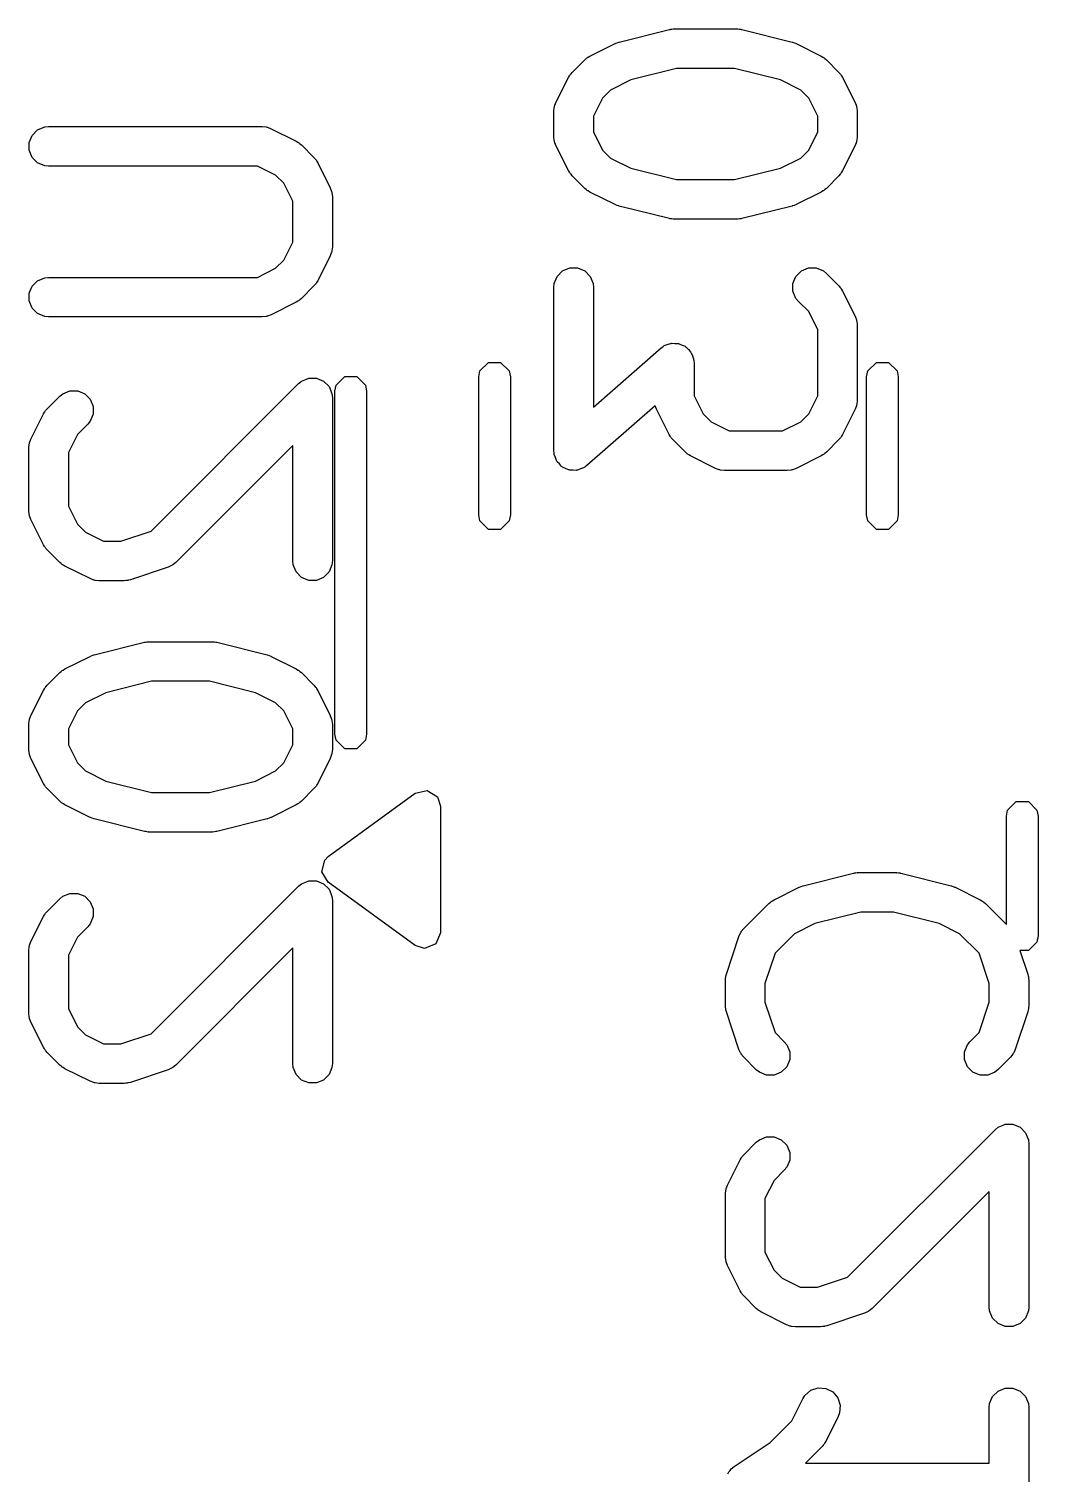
# Model space of a CAD drawing. Header units: inches. Extents: x 0.3 to 2.85, y 0.29 to 1.7.
# Drawn here: x 1.1429 to 1.2935, y 0.7861 to 1.0016 of the extents above; entities that cross this region are included whole.
import ezdxf

# ---------------------------------------------------------------- set-up
doc = ezdxf.new("R2010")
doc.units = ezdxf.units.IN
doc.header["$MEASUREMENT"] = 0
doc.layers.add('BLACK', color=250, linetype='CONTINUOUS')

msp = doc.modelspace()

# ---------------------------------------------------------------- linework, layer by layer
at = {"layer": 'BLACK', "linetype": 'CONTINUOUS'}
for p, q in [((1.23099, 0.99964), (1.23849, 1.00151)), ((1.23849, 1.00151), (1.23859, 1.00153)), ((1.23859, 1.00153), (1.23863, 1.00155)), ((1.23863, 1.00155), (1.23884, 1.00157)), ((1.23884, 1.00157), (1.23906, 1.0016)), ((1.23906, 1.0016), (1.2391, 1.00159)), ((1.2391, 1.00159), (1.2392, 1.0016)), ((1.2392, 1.0016), (1.24858, 1.0016)), ((1.24858, 1.0016), (1.24868, 1.00159)), ((1.24868, 1.00159), (1.24872, 1.0016)), ((1.24872, 1.0016), (1.24894, 1.00157)), ((1.24894, 1.00157), (1.24915, 1.00155)), ((1.24915, 1.00155), (1.24919, 1.00153)), ((1.24919, 1.00153), (1.24929, 1.00151)), ((1.24929, 1.00151), (1.25679, 0.99964)), ((1.22663, 0.99754), (1.23038, 0.99942)), ((1.23038, 0.99942), (1.23043, 0.99943)), ((1.23043, 0.99943), (1.23044, 0.99945)), ((1.23044, 0.99945), (1.23068, 0.99953)), ((1.23068, 0.99953), (1.23092, 0.99962)), ((1.23092, 0.99962), (1.23095, 0.99962)), ((1.23095, 0.99962), (1.23099, 0.99964)), ((1.25679, 0.99964), (1.25684, 0.99962)), ((1.25684, 0.99962), (1.25686, 0.99962)), ((1.25686, 0.99962), (1.2571, 0.99953)), ((1.2571, 0.99953), (1.25734, 0.99945)), ((1.25734, 0.99945), (1.25735, 0.99943)), ((1.25735, 0.99943), (1.2574, 0.99942)), ((1.2574, 0.99942), (1.26115, 0.99754)), ((1.22399, 0.99511), (1.22587, 0.99699)), ((1.22587, 0.99699), (1.22609, 0.99717)), ((1.22609, 0.99717), (1.22614, 0.99723)), ((1.22614, 0.99723), (1.22623, 0.99729)), ((1.22623, 0.99729), (1.22631, 0.99736)), ((1.22631, 0.99736), (1.22639, 0.99739)), ((1.22639, 0.99739), (1.22663, 0.99754)), ((1.23957, 0.9957), (1.23274, 0.99399)), ((1.24821, 0.9957), (1.23957, 0.9957)), ((1.25505, 0.99399), (1.24821, 0.9957)), ((1.26115, 0.99754), (1.26139, 0.99739)), ((1.26139, 0.99739), (1.26147, 0.99736)), ((1.26147, 0.99736), (1.26155, 0.99729)), ((1.26155, 0.99729), (1.26164, 0.99723)), ((1.26164, 0.99723), (1.26169, 0.99717)), ((1.26169, 0.99717), (1.26191, 0.99699)), ((1.26191, 0.99699), (1.26379, 0.99511)), ((1.22156, 0.9906), (1.22344, 0.99435)), ((1.22344, 0.99435), (1.2236, 0.99459)), ((1.2236, 0.99459), (1.22363, 0.99467)), ((1.22363, 0.99467), (1.22369, 0.99475)), ((1.22369, 0.99475), (1.22375, 0.99484)), ((1.22375, 0.99484), (1.22381, 0.99489)), ((1.22381, 0.99489), (1.22399, 0.99511)), ((1.23274, 0.99399), (1.2297, 0.99247)), ((1.25808, 0.99247), (1.25505, 0.99399)), ((1.26379, 0.99511), (1.26397, 0.99489)), ((1.26397, 0.99489), (1.26403, 0.99484)), ((1.26403, 0.99484), (1.26409, 0.99475)), ((1.26409, 0.99475), (1.26416, 0.99467)), ((1.26416, 0.99467), (1.26419, 0.99459)), ((1.26419, 0.99459), (1.26434, 0.99435)), ((1.26434, 0.99435), (1.26622, 0.9906)), ((1.2297, 0.99247), (1.22851, 0.99128)), ((1.25927, 0.99128), (1.25808, 0.99247)), ((1.22125, 0.98928), (1.22131, 0.98985)), ((1.22125, 0.98553), (1.22125, 0.98928)), ((1.22131, 0.98985), (1.22135, 0.98995)), ((1.22135, 0.98995), (1.22136, 0.99006)), ((1.22136, 0.99006), (1.22156, 0.9906)), ((1.22851, 0.99128), (1.22716, 0.98858)), ((1.26062, 0.98858), (1.25927, 0.99128)), ((1.26622, 0.9906), (1.26642, 0.99006)), ((1.26642, 0.99006), (1.26643, 0.98995)), ((1.26643, 0.98995), (1.26647, 0.98985)), ((1.26647, 0.98985), (1.26653, 0.98928)), ((1.26653, 0.98928), (1.26653, 0.98553)), ((1.1453, 0.98697), (1.14587, 0.98703)), ((1.14587, 0.98703), (1.17774, 0.98703)), ((1.17774, 0.98703), (1.17832, 0.98697)), ((1.22716, 0.98858), (1.22716, 0.98622)), ((1.26062, 0.98622), (1.26062, 0.98858)), ((1.14298, 0.98465), (1.14342, 0.98571)), ((1.14342, 0.98571), (1.14423, 0.98653)), ((1.14423, 0.98653), (1.1453, 0.98697)), ((1.17832, 0.98697), (1.17842, 0.98693)), ((1.17842, 0.98693), (1.17852, 0.98692)), ((1.17852, 0.98692), (1.17906, 0.98671)), ((1.17906, 0.98671), (1.18281, 0.98484)), ((1.18281, 0.98484), (1.18306, 0.98468)), ((1.22131, 0.98495), (1.22125, 0.98553)), ((1.22135, 0.98485), (1.22131, 0.98495)), ((1.22136, 0.98475), (1.22135, 0.98485)), ((1.22716, 0.98622), (1.22851, 0.98353)), ((1.25927, 0.98353), (1.26062, 0.98622)), ((1.26643, 0.98485), (1.26642, 0.98475)), ((1.26647, 0.98495), (1.26643, 0.98485)), ((1.26653, 0.98553), (1.26647, 0.98495)), ((1.14298, 0.9835), (1.14298, 0.98465)), ((1.14342, 0.98243), (1.14298, 0.9835)), ((1.18306, 0.98468), (1.18313, 0.98465)), ((1.18313, 0.98465), (1.18321, 0.98459)), ((1.18321, 0.98459), (1.1833, 0.98453)), ((1.1833, 0.98453), (1.18335, 0.98447)), ((1.18335, 0.98447), (1.18358, 0.98429)), ((1.18358, 0.98429), (1.18546, 0.98241)), ((1.22156, 0.98421), (1.22136, 0.98475)), ((1.22344, 0.98046), (1.22156, 0.98421)), ((1.22851, 0.98353), (1.2297, 0.98233)), ((1.25808, 0.98233), (1.25927, 0.98353)), ((1.26622, 0.98421), (1.26434, 0.98046)), ((1.26642, 0.98475), (1.26622, 0.98421)), ((1.14423, 0.98162), (1.14342, 0.98243)), ((1.1453, 0.98118), (1.14423, 0.98162)), ((1.14587, 0.98112), (1.1453, 0.98118)), ((1.17705, 0.98112), (1.14587, 0.98112)), ((1.17974, 0.97977), (1.17705, 0.98112)), ((1.18546, 0.98241), (1.18564, 0.98219)), ((1.18564, 0.98219), (1.1857, 0.98213)), ((1.1857, 0.98213), (1.18576, 0.98205)), ((1.18576, 0.98205), (1.18582, 0.98196)), ((1.18582, 0.98196), (1.18585, 0.98189)), ((1.18585, 0.98189), (1.18601, 0.98164)), ((1.18601, 0.98164), (1.18788, 0.9779)), ((1.2297, 0.98233), (1.23274, 0.98081)), ((1.23274, 0.98081), (1.23957, 0.97911)), ((1.24821, 0.97911), (1.25505, 0.98081)), ((1.25505, 0.98081), (1.25808, 0.98233)), ((1.18094, 0.97858), (1.17974, 0.97977)), ((1.18229, 0.97588), (1.18094, 0.97858)), ((1.2236, 0.98021), (1.22344, 0.98046)), ((1.22363, 0.98014), (1.2236, 0.98021)), ((1.22369, 0.98006), (1.22363, 0.98014)), ((1.22375, 0.97997), (1.22369, 0.98006)), ((1.22381, 0.97992), (1.22375, 0.97997)), ((1.22399, 0.97969), (1.22381, 0.97992)), ((1.22587, 0.97781), (1.22399, 0.97969)), ((1.23957, 0.97911), (1.24821, 0.97911)), ((1.26379, 0.97969), (1.26191, 0.97781)), ((1.26397, 0.97992), (1.26379, 0.97969)), ((1.26403, 0.97997), (1.26397, 0.97992)), ((1.26409, 0.98006), (1.26403, 0.97997)), ((1.26416, 0.98014), (1.26409, 0.98006)), ((1.26419, 0.98021), (1.26416, 0.98014)), ((1.26434, 0.98046), (1.26419, 0.98021)), ((1.18788, 0.9779), (1.18809, 0.97735)), ((1.18809, 0.97735), (1.1881, 0.97725)), ((1.1881, 0.97725), (1.18814, 0.97715)), ((1.18814, 0.97715), (1.1882, 0.97657)), ((1.1882, 0.97657), (1.1882, 0.96908)), ((1.22609, 0.97763), (1.22587, 0.97781)), ((1.22614, 0.97757), (1.22609, 0.97763)), ((1.22623, 0.97751), (1.22614, 0.97757)), ((1.22631, 0.97745), (1.22623, 0.97751)), ((1.22639, 0.97742), (1.22631, 0.97745)), ((1.22663, 0.97726), (1.22639, 0.97742)), ((1.23038, 0.97539), (1.22663, 0.97726)), ((1.26115, 0.97726), (1.2574, 0.97539)), ((1.26139, 0.97742), (1.26115, 0.97726)), ((1.26147, 0.97745), (1.26139, 0.97742)), ((1.26155, 0.97751), (1.26147, 0.97745)), ((1.26164, 0.97757), (1.26155, 0.97751)), ((1.26169, 0.97763), (1.26164, 0.97757)), ((1.26191, 0.97781), (1.26169, 0.97763)), ((1.18229, 0.96977), (1.18229, 0.97588)), ((1.23043, 0.97537), (1.23038, 0.97539)), ((1.23044, 0.97536), (1.23043, 0.97537)), ((1.23068, 0.97527), (1.23044, 0.97536)), ((1.23092, 0.97518), (1.23068, 0.97527)), ((1.23095, 0.97518), (1.23092, 0.97518)), ((1.23099, 0.97516), (1.23095, 0.97518)), ((1.23849, 0.97329), (1.23099, 0.97516)), ((1.25679, 0.97516), (1.24929, 0.97329)), ((1.25684, 0.97518), (1.25679, 0.97516)), ((1.25686, 0.97518), (1.25684, 0.97518)), ((1.2571, 0.97527), (1.25686, 0.97518)), ((1.25734, 0.97536), (1.2571, 0.97527)), ((1.25735, 0.97537), (1.25734, 0.97536)), ((1.2574, 0.97539), (1.25735, 0.97537)), ((1.23859, 0.97327), (1.23849, 0.97329)), ((1.23863, 0.97326), (1.23859, 0.97327)), ((1.23884, 0.97324), (1.23863, 0.97326)), ((1.23906, 0.9732), (1.23884, 0.97324)), ((1.2391, 0.97321), (1.23906, 0.9732)), ((1.2392, 0.9732), (1.2391, 0.97321)), ((1.24858, 0.9732), (1.2392, 0.9732)), ((1.24868, 0.97321), (1.24858, 0.9732)), ((1.24872, 0.9732), (1.24868, 0.97321)), ((1.24894, 0.97324), (1.24872, 0.9732)), ((1.24915, 0.97326), (1.24894, 0.97324)), ((1.24919, 0.97327), (1.24915, 0.97326)), ((1.24929, 0.97329), (1.24919, 0.97327)), ((1.18094, 0.96708), (1.18229, 0.96977)), ((1.18788, 0.96776), (1.18601, 0.96401)), ((1.18809, 0.9683), (1.18788, 0.96776)), ((1.1881, 0.9684), (1.18809, 0.9683)), ((1.18814, 0.9685), (1.1881, 0.9684)), ((1.1882, 0.96908), (1.18814, 0.9685)), ((1.17705, 0.96453), (1.17974, 0.96588)), ((1.17974, 0.96588), (1.18094, 0.96708)), ((1.22175, 0.96467), (1.22256, 0.96548)), ((1.22256, 0.96548), (1.22363, 0.96593)), ((1.22363, 0.96593), (1.22478, 0.96593)), ((1.22478, 0.96593), (1.22585, 0.96548)), ((1.22585, 0.96548), (1.22666, 0.96467)), ((1.25737, 0.96467), (1.25819, 0.96548)), ((1.25819, 0.96548), (1.25925, 0.96593)), ((1.25925, 0.96593), (1.2604, 0.96593)), ((1.2604, 0.96593), (1.26147, 0.96548)), ((1.26147, 0.96548), (1.26191, 0.96512)), ((1.14342, 0.96322), (1.14423, 0.96403)), ((1.14423, 0.96403), (1.1453, 0.96447)), ((1.1453, 0.96447), (1.14587, 0.96453)), ((1.14587, 0.96453), (1.17705, 0.96453)), ((1.18564, 0.96346), (1.18546, 0.96324)), ((1.1857, 0.96352), (1.18564, 0.96346)), ((1.18576, 0.9636), (1.1857, 0.96352)), ((1.18582, 0.96369), (1.18576, 0.9636)), ((1.18585, 0.96376), (1.18582, 0.96369)), ((1.18601, 0.96401), (1.18585, 0.96376)), ((1.22125, 0.96303), (1.22131, 0.96361)), ((1.22131, 0.96361), (1.22175, 0.96467)), ((1.22666, 0.96467), (1.2271, 0.96361)), ((1.2271, 0.96361), (1.22716, 0.96303)), ((1.25693, 0.96361), (1.25737, 0.96467)), ((1.25693, 0.96245), (1.25693, 0.96361)), ((1.26191, 0.96512), (1.26379, 0.96324)), ((1.14298, 0.96215), (1.14342, 0.96322)), ((1.14298, 0.961), (1.14298, 0.96215)), ((1.1833, 0.96112), (1.18321, 0.96106)), ((1.18335, 0.96118), (1.1833, 0.96112)), ((1.18358, 0.96136), (1.18335, 0.96118)), ((1.18546, 0.96324), (1.18358, 0.96136)), ((1.22125, 0.93866), (1.22125, 0.96303)), ((1.22716, 0.96303), (1.22716, 0.94516)), ((1.25737, 0.96139), (1.25693, 0.96245)), ((1.25774, 0.96094), (1.25737, 0.96139)), ((1.26379, 0.96324), (1.26397, 0.96302)), ((1.26397, 0.96302), (1.26403, 0.96297)), ((1.26403, 0.96297), (1.26409, 0.96288)), ((1.26409, 0.96288), (1.26416, 0.9628)), ((1.26416, 0.9628), (1.26419, 0.96272)), ((1.26419, 0.96272), (1.26434, 0.96248)), ((1.26434, 0.96248), (1.26622, 0.95873)), ((1.14342, 0.95994), (1.14298, 0.961)), ((1.14423, 0.95912), (1.14342, 0.95994)), ((1.1453, 0.95868), (1.14423, 0.95912)), ((1.18281, 0.96081), (1.17906, 0.95894)), ((1.18306, 0.96097), (1.18281, 0.96081)), ((1.18313, 0.961), (1.18306, 0.96097)), ((1.18321, 0.96106), (1.18313, 0.961)), ((1.25927, 0.95941), (1.25774, 0.96094)), ((1.26062, 0.95671), (1.25927, 0.95941)), ((1.14587, 0.95862), (1.1453, 0.95868)), ((1.17774, 0.95862), (1.14587, 0.95862)), ((1.17832, 0.95868), (1.17774, 0.95862)), ((1.17842, 0.95872), (1.17832, 0.95868)), ((1.17852, 0.95873), (1.17842, 0.95872)), ((1.17906, 0.95894), (1.17852, 0.95873)), ((1.26622, 0.95873), (1.26642, 0.95819)), ((1.26642, 0.95819), (1.26643, 0.95808)), ((1.26643, 0.95808), (1.26647, 0.95798)), ((1.26647, 0.95798), (1.26653, 0.95741)), ((1.26653, 0.95741), (1.26653, 0.94616)), ((1.23818, 0.95449), (1.23863, 0.95468)), ((1.23863, 0.95468), (1.23873, 0.95468)), ((1.23873, 0.95468), (1.23882, 0.95471)), ((1.23882, 0.95471), (1.2393, 0.95468)), ((1.2393, 0.95468), (1.23978, 0.95468)), ((1.23978, 0.95468), (1.23987, 0.95464)), ((1.26062, 0.94685), (1.26062, 0.95671)), ((1.22716, 0.94516), (1.23726, 0.954)), ((1.23726, 0.954), (1.23751, 0.95418)), ((1.23751, 0.95418), (1.23756, 0.95424)), ((1.23756, 0.95424), (1.23762, 0.95426)), ((1.23762, 0.95426), (1.23773, 0.95434)), ((1.23773, 0.95434), (1.23818, 0.95449)), ((1.23987, 0.95464), (1.23997, 0.95463)), ((1.23997, 0.95463), (1.2404, 0.95442)), ((1.2404, 0.95442), (1.24084, 0.95424)), ((1.24084, 0.95424), (1.24091, 0.95417)), ((1.24091, 0.95417), (1.241, 0.95412)), ((1.241, 0.95412), (1.24132, 0.95376)), ((1.24132, 0.95376), (1.24166, 0.95342)), ((1.24166, 0.95342), (1.2417, 0.95333)), ((1.2417, 0.95333), (1.24176, 0.95325)), ((1.24176, 0.95325), (1.24192, 0.9528)), ((1.24192, 0.9528), (1.2421, 0.95236)), ((1.21004, 0.94966), (1.21022, 0.95056)), ((1.21022, 0.95056), (1.2115, 0.95184)), ((1.2115, 0.95184), (1.21331, 0.95184)), ((1.21331, 0.95184), (1.21458, 0.95056)), ((1.21458, 0.95056), (1.21476, 0.94966)), ((1.2421, 0.95236), (1.24211, 0.95222)), ((1.24211, 0.95222), (1.24213, 0.95216)), ((1.24213, 0.95216), (1.24213, 0.95209)), ((1.24213, 0.95209), (1.24216, 0.95178)), ((1.24216, 0.95178), (1.24216, 0.94685)), ((1.26791, 0.94966), (1.26809, 0.95056)), ((1.26809, 0.95056), (1.26937, 0.95184)), ((1.26937, 0.95184), (1.27118, 0.95184)), ((1.27118, 0.95184), (1.27246, 0.95056)), ((1.27246, 0.95056), (1.27264, 0.94966)), ((1.16115, 0.92666), (1.18316, 0.94867)), ((1.18316, 0.94867), (1.1836, 0.94903)), ((1.1836, 0.94903), (1.18436, 0.94935)), ((1.18436, 0.94935), (1.18467, 0.94947)), ((1.18467, 0.94947), (1.18582, 0.94947)), ((1.18582, 0.94947), (1.18688, 0.94903)), ((1.18688, 0.94903), (1.1877, 0.94822)), ((1.1877, 0.94822), (1.18795, 0.9476)), ((1.18858, 0.94754), (1.18876, 0.94844)), ((1.18876, 0.94844), (1.19004, 0.94972)), ((1.19004, 0.94972), (1.19185, 0.94972)), ((1.19185, 0.94972), (1.19313, 0.94844)), ((1.19313, 0.94844), (1.19331, 0.94754)), ((1.21004, 0.92908), (1.21004, 0.94966)), ((1.21476, 0.94966), (1.21476, 0.92908)), ((1.26791, 0.92908), (1.26791, 0.94966)), ((1.27264, 0.94966), (1.27264, 0.92908)), ((1.14566, 0.94492), (1.14753, 0.94679)), ((1.14753, 0.94679), (1.14798, 0.94716)), ((1.14798, 0.94716), (1.14905, 0.9476)), ((1.14905, 0.9476), (1.1502, 0.9476)), ((1.1502, 0.9476), (1.15126, 0.94716)), ((1.15126, 0.94716), (1.15208, 0.94634)), ((1.15208, 0.94634), (1.15252, 0.94528)), ((1.18795, 0.9476), (1.18814, 0.94715)), ((1.18814, 0.94715), (1.1882, 0.94658)), ((1.1882, 0.94658), (1.1882, 0.92221)), ((1.18858, 0.92195), (1.18858, 0.94754)), ((1.19331, 0.94754), (1.19331, 0.92195)), ((1.24216, 0.94685), (1.24351, 0.94416)), ((1.25927, 0.94416), (1.26062, 0.94685)), ((1.26653, 0.94616), (1.26647, 0.94558)), ((1.14323, 0.9404), (1.14511, 0.94415)), ((1.14511, 0.94415), (1.14526, 0.9444)), ((1.14526, 0.9444), (1.14529, 0.94447)), ((1.14529, 0.94447), (1.14536, 0.94455)), ((1.14536, 0.94455), (1.14542, 0.94464)), ((1.14542, 0.94464), (1.14547, 0.94469)), ((1.14547, 0.94469), (1.14566, 0.94492)), ((1.15252, 0.94413), (1.15208, 0.94306)), ((1.15252, 0.94528), (1.15252, 0.94413)), ((1.23636, 0.94537), (1.22615, 0.93644)), ((1.23656, 0.94484), (1.23636, 0.94537)), ((1.23844, 0.94109), (1.23656, 0.94484)), ((1.24351, 0.94416), (1.2447, 0.94296)), ((1.25808, 0.94296), (1.25927, 0.94416)), ((1.26622, 0.94484), (1.26434, 0.94109)), ((1.26642, 0.94538), (1.26622, 0.94484)), ((1.26643, 0.94548), (1.26642, 0.94538)), ((1.26647, 0.94558), (1.26643, 0.94548)), ((1.15171, 0.94262), (1.15017, 0.94108)), ((1.15208, 0.94306), (1.15171, 0.94262)), ((1.2447, 0.94296), (1.2474, 0.94161)), ((1.25538, 0.94161), (1.25808, 0.94296)), ((1.14292, 0.93908), (1.14298, 0.93966)), ((1.14298, 0.93966), (1.14302, 0.93975)), ((1.14302, 0.93975), (1.14303, 0.93986)), ((1.14303, 0.93986), (1.14323, 0.9404)), ((1.15017, 0.94108), (1.14883, 0.93838)), ((1.23859, 0.94084), (1.23844, 0.94109)), ((1.23862, 0.94077), (1.23859, 0.94084)), ((1.23869, 0.94069), (1.23862, 0.94077)), ((1.23875, 0.9406), (1.23869, 0.94069)), ((1.2388, 0.94055), (1.23875, 0.9406)), ((1.23899, 0.94032), (1.2388, 0.94055)), ((1.24087, 0.93844), (1.23899, 0.94032)), ((1.2474, 0.94161), (1.25538, 0.94161)), ((1.26379, 0.94032), (1.26191, 0.93844)), ((1.26397, 0.94055), (1.26379, 0.94032)), ((1.26403, 0.9406), (1.26397, 0.94055)), ((1.26409, 0.94069), (1.26403, 0.9406)), ((1.26416, 0.94077), (1.26409, 0.94069)), ((1.26419, 0.94084), (1.26416, 0.94077)), ((1.26434, 0.94109), (1.26419, 0.94084)), ((1.14292, 0.92971), (1.14292, 0.93908)), ((1.14883, 0.93838), (1.14883, 0.9304)), ((1.18229, 0.93945), (1.16483, 0.92199)), ((1.18229, 0.92221), (1.18229, 0.93945)), ((1.22128, 0.93835), (1.22125, 0.93866)), ((1.22128, 0.93828), (1.22128, 0.93835)), ((1.2213, 0.93822), (1.22128, 0.93828)), ((1.22131, 0.93808), (1.2213, 0.93822)), ((1.22149, 0.93764), (1.22131, 0.93808)), ((1.22165, 0.93718), (1.22149, 0.93764)), ((1.24109, 0.93826), (1.24087, 0.93844)), ((1.24114, 0.9382), (1.24109, 0.93826)), ((1.24123, 0.93814), (1.24114, 0.9382)), ((1.24131, 0.93808), (1.24123, 0.93814)), ((1.24138, 0.93805), (1.24131, 0.93808)), ((1.24163, 0.93789), (1.24138, 0.93805)), ((1.24538, 0.93602), (1.24163, 0.93789)), ((1.26115, 0.93789), (1.2574, 0.93602)), ((1.26139, 0.93805), (1.26115, 0.93789)), ((1.26147, 0.93808), (1.26139, 0.93805)), ((1.26155, 0.93814), (1.26147, 0.93808)), ((1.26164, 0.9382), (1.26155, 0.93814)), ((1.26169, 0.93826), (1.26164, 0.9382)), ((1.26191, 0.93844), (1.26169, 0.93826)), ((1.22171, 0.93711), (1.22165, 0.93718)), ((1.22175, 0.93702), (1.22171, 0.93711)), ((1.22209, 0.93668), (1.22175, 0.93702)), ((1.22241, 0.93632), (1.22209, 0.93668)), ((1.22249, 0.93627), (1.22241, 0.93632)), ((1.22256, 0.9362), (1.22249, 0.93627)), ((1.22301, 0.93602), (1.22256, 0.9362)), ((1.22344, 0.93581), (1.22301, 0.93602)), ((1.22354, 0.9358), (1.22344, 0.93581)), ((1.22363, 0.93576), (1.22354, 0.9358)), ((1.22411, 0.93576), (1.22363, 0.93576)), ((1.22459, 0.93573), (1.22411, 0.93576)), ((1.22468, 0.93576), (1.22459, 0.93573)), ((1.22478, 0.93576), (1.22468, 0.93576)), ((1.22522, 0.93595), (1.22478, 0.93576)), ((1.22568, 0.9361), (1.22522, 0.93595)), ((1.22579, 0.93618), (1.22568, 0.9361)), ((1.22585, 0.9362), (1.22579, 0.93618)), ((1.2259, 0.93626), (1.22585, 0.9362)), ((1.22615, 0.93644), (1.2259, 0.93626)), ((1.24592, 0.93581), (1.24538, 0.93602)), ((1.24603, 0.9358), (1.24592, 0.93581)), ((1.24613, 0.93576), (1.24603, 0.9358)), ((1.2467, 0.9357), (1.24613, 0.93576)), ((1.25608, 0.9357), (1.2467, 0.9357)), ((1.25665, 0.93576), (1.25608, 0.9357)), ((1.25675, 0.9358), (1.25665, 0.93576)), ((1.25686, 0.93581), (1.25675, 0.9358)), ((1.2574, 0.93602), (1.25686, 0.93581)), ((1.14298, 0.92913), (1.14292, 0.92971)), ((1.14302, 0.92903), (1.14298, 0.92913)), ((1.14303, 0.92893), (1.14302, 0.92903)), ((1.14323, 0.92839), (1.14303, 0.92893)), ((1.14883, 0.9304), (1.15017, 0.92771)), ((1.21022, 0.92818), (1.21004, 0.92908)), ((1.21476, 0.92908), (1.21458, 0.92818)), ((1.26809, 0.92818), (1.26791, 0.92908)), ((1.27264, 0.92908), (1.27246, 0.92818)), ((1.14511, 0.92464), (1.14323, 0.92839)), ((1.15017, 0.92771), (1.15137, 0.92651)), ((1.15664, 0.92516), (1.16115, 0.92666)), ((1.2115, 0.9269), (1.21022, 0.92818)), ((1.21331, 0.9269), (1.2115, 0.9269)), ((1.21458, 0.92818), (1.21331, 0.9269)), ((1.26937, 0.9269), (1.26809, 0.92818)), ((1.27118, 0.9269), (1.26937, 0.9269)), ((1.27246, 0.92818), (1.27118, 0.9269)), ((1.14526, 0.92439), (1.14511, 0.92464)), ((1.15137, 0.92651), (1.15407, 0.92516)), ((1.15407, 0.92516), (1.15664, 0.92516)), ((1.14529, 0.92432), (1.14526, 0.92439)), ((1.14536, 0.92423), (1.14529, 0.92432)), ((1.14542, 0.92415), (1.14536, 0.92423)), ((1.14547, 0.92409), (1.14542, 0.92415)), ((1.14566, 0.92387), (1.14547, 0.92409)), ((1.14753, 0.92199), (1.14566, 0.92387)), ((1.14776, 0.92181), (1.14753, 0.92199)), ((1.14781, 0.92175), (1.14776, 0.92181)), ((1.1479, 0.92169), (1.14781, 0.92175)), ((1.14798, 0.92163), (1.1479, 0.92169)), ((1.14805, 0.9216), (1.14798, 0.92163)), ((1.1483, 0.92144), (1.14805, 0.9216)), ((1.15205, 0.91957), (1.1483, 0.92144)), ((1.16368, 0.92128), (1.15806, 0.91941)), ((1.16421, 0.92152), (1.16368, 0.92128)), ((1.16429, 0.92159), (1.16421, 0.92152)), ((1.16439, 0.92163), (1.16429, 0.92159)), ((1.16483, 0.92199), (1.16439, 0.92163)), ((1.18235, 0.92163), (1.18229, 0.92221)), ((1.18279, 0.92057), (1.18235, 0.92163)), ((1.1836, 0.91975), (1.18279, 0.92057)), ((1.1877, 0.92057), (1.18688, 0.91975)), ((1.18814, 0.92163), (1.1877, 0.92057)), ((1.1882, 0.92221), (1.18814, 0.92163)), ((1.18858, 0.89636), (1.18858, 0.92195)), ((1.19331, 0.92195), (1.19331, 0.89636)), ((1.15259, 0.91936), (1.15205, 0.91957)), ((1.1527, 0.91935), (1.15259, 0.91936)), ((1.1528, 0.91931), (1.1527, 0.91935)), ((1.15337, 0.91925), (1.1528, 0.91931)), ((1.15712, 0.91925), (1.15337, 0.91925)), ((1.15741, 0.91928), (1.15712, 0.91925)), ((1.15749, 0.91928), (1.15741, 0.91928)), ((1.15759, 0.9193), (1.15749, 0.91928)), ((1.1577, 0.91931), (1.15759, 0.9193)), ((1.15777, 0.91934), (1.1577, 0.91931)), ((1.15806, 0.91941), (1.15777, 0.91934)), ((1.18467, 0.91931), (1.1836, 0.91975)), ((1.18582, 0.91931), (1.18467, 0.91931)), ((1.18688, 0.91975), (1.18582, 0.91931)), ((1.15266, 0.9082), (1.16015, 0.91007)), ((1.16015, 0.91007), (1.16025, 0.91009)), ((1.16025, 0.91009), (1.1603, 0.9101)), ((1.1603, 0.9101), (1.16051, 0.91013)), ((1.16051, 0.91013), (1.16073, 0.91016)), ((1.16073, 0.91016), (1.16077, 0.91015)), ((1.16077, 0.91015), (1.16087, 0.91016)), ((1.16087, 0.91016), (1.17024, 0.91016)), ((1.17024, 0.91016), (1.17035, 0.91015)), ((1.17035, 0.91015), (1.17039, 0.91016)), ((1.17039, 0.91016), (1.1706, 0.91013)), ((1.1706, 0.91013), (1.17082, 0.9101)), ((1.17082, 0.9101), (1.17086, 0.91009)), ((1.17086, 0.91009), (1.17096, 0.91007)), ((1.17096, 0.91007), (1.17846, 0.9082)), ((1.1483, 0.9061), (1.15205, 0.90797)), ((1.15205, 0.90797), (1.15209, 0.90799)), ((1.15209, 0.90799), (1.15211, 0.908)), ((1.15211, 0.908), (1.15235, 0.90809)), ((1.15235, 0.90809), (1.15259, 0.90818)), ((1.15259, 0.90818), (1.15261, 0.90818)), ((1.15261, 0.90818), (1.15266, 0.9082)), ((1.17846, 0.9082), (1.1785, 0.90818)), ((1.1785, 0.90818), (1.17852, 0.90818)), ((1.17852, 0.90818), (1.17876, 0.90809)), ((1.17876, 0.90809), (1.17901, 0.908)), ((1.17901, 0.908), (1.17902, 0.90799)), ((1.17902, 0.90799), (1.17906, 0.90797)), ((1.17906, 0.90797), (1.18281, 0.9061)), ((1.14566, 0.90367), (1.14753, 0.90555)), ((1.14753, 0.90555), (1.14776, 0.90573)), ((1.14776, 0.90573), (1.14781, 0.90579)), ((1.14781, 0.90579), (1.1479, 0.90585)), ((1.1479, 0.90585), (1.14798, 0.90591)), ((1.14798, 0.90591), (1.14805, 0.90594)), ((1.14805, 0.90594), (1.1483, 0.9061)), ((1.18281, 0.9061), (1.18306, 0.90594)), ((1.18306, 0.90594), (1.18313, 0.90591)), ((1.18313, 0.90591), (1.18321, 0.90585)), ((1.18321, 0.90585), (1.1833, 0.90579)), ((1.1833, 0.90579), (1.18335, 0.90573)), ((1.18335, 0.90573), (1.18358, 0.90555)), ((1.18358, 0.90555), (1.18546, 0.90367)), ((1.14511, 0.9029), (1.14526, 0.90315)), ((1.14526, 0.90315), (1.14529, 0.90322)), ((1.14529, 0.90322), (1.14536, 0.90331)), ((1.14536, 0.90331), (1.14542, 0.90339)), ((1.14542, 0.90339), (1.14547, 0.90345)), ((1.14547, 0.90345), (1.14566, 0.90367)), ((1.16123, 0.90426), (1.1544, 0.90255)), ((1.16988, 0.90426), (1.16123, 0.90426)), ((1.17671, 0.90255), (1.16988, 0.90426)), ((1.18546, 0.90367), (1.18564, 0.90345)), ((1.18564, 0.90345), (1.1857, 0.90339)), ((1.1857, 0.90339), (1.18576, 0.90331)), ((1.18576, 0.90331), (1.18582, 0.90322)), ((1.18582, 0.90322), (1.18585, 0.90315)), ((1.18585, 0.90315), (1.18601, 0.9029)), ((1.14323, 0.89916), (1.14511, 0.9029)), ((1.15137, 0.90103), (1.15017, 0.89984)), ((1.1544, 0.90255), (1.15137, 0.90103)), ((1.17974, 0.90103), (1.17671, 0.90255)), ((1.18094, 0.89984), (1.17974, 0.90103)), ((1.18601, 0.9029), (1.18788, 0.89916)), ((1.14303, 0.89861), (1.14323, 0.89916)), ((1.15017, 0.89984), (1.14883, 0.89714)), ((1.18229, 0.89714), (1.18094, 0.89984)), ((1.18788, 0.89916), (1.18809, 0.89861)), ((1.14292, 0.89783), (1.14298, 0.89841)), ((1.14292, 0.89409), (1.14292, 0.89783)), ((1.14298, 0.89841), (1.14302, 0.89851)), ((1.14302, 0.89851), (1.14303, 0.89861)), ((1.14883, 0.89714), (1.14883, 0.89478)), ((1.18229, 0.89478), (1.18229, 0.89714)), ((1.18809, 0.89861), (1.1881, 0.89851)), ((1.1881, 0.89851), (1.18814, 0.89841)), ((1.18814, 0.89841), (1.1882, 0.89783)), ((1.1882, 0.89783), (1.1882, 0.89409)), ((1.14883, 0.89478), (1.15017, 0.89208)), ((1.18094, 0.89208), (1.18229, 0.89478)), ((1.18876, 0.89545), (1.18858, 0.89636)), ((1.19004, 0.89418), (1.18876, 0.89545)), ((1.19313, 0.89545), (1.19185, 0.89418)), ((1.19331, 0.89636), (1.19313, 0.89545)), ((1.14298, 0.89351), (1.14292, 0.89409)), ((1.14302, 0.89341), (1.14298, 0.89351)), ((1.14303, 0.89331), (1.14302, 0.89341)), ((1.14323, 0.89276), (1.14303, 0.89331)), ((1.14511, 0.88902), (1.14323, 0.89276)), ((1.18788, 0.89276), (1.18601, 0.88902)), ((1.18809, 0.89331), (1.18788, 0.89276)), ((1.1881, 0.89341), (1.18809, 0.89331)), ((1.18814, 0.89351), (1.1881, 0.89341)), ((1.1882, 0.89409), (1.18814, 0.89351)), ((1.19185, 0.89418), (1.19004, 0.89418)), ((1.15017, 0.89208), (1.15137, 0.89089)), ((1.15137, 0.89089), (1.1544, 0.88937)), ((1.17671, 0.88937), (1.17974, 0.89089)), ((1.17974, 0.89089), (1.18094, 0.89208)), ((1.14526, 0.88877), (1.14511, 0.88902)), ((1.14529, 0.8887), (1.14526, 0.88877)), ((1.14536, 0.88861), (1.14529, 0.8887)), ((1.14542, 0.88853), (1.14536, 0.88861)), ((1.14547, 0.88847), (1.14542, 0.88853)), ((1.14566, 0.88825), (1.14547, 0.88847)), ((1.14753, 0.88637), (1.14566, 0.88825)), ((1.1544, 0.88937), (1.16123, 0.88766)), ((1.16988, 0.88766), (1.17671, 0.88937)), ((1.18546, 0.88825), (1.18358, 0.88637)), ((1.18564, 0.88847), (1.18546, 0.88825)), ((1.1857, 0.88853), (1.18564, 0.88847)), ((1.18576, 0.88861), (1.1857, 0.88853)), ((1.18582, 0.8887), (1.18576, 0.88861)), ((1.18585, 0.88877), (1.18582, 0.8887)), ((1.18601, 0.88902), (1.18585, 0.88877)), ((1.20058, 0.88754), (1.20234, 0.88796)), ((1.20234, 0.88796), (1.20388, 0.88702)), ((1.14776, 0.88619), (1.14753, 0.88637)), ((1.14781, 0.88613), (1.14776, 0.88619)), ((1.1479, 0.88607), (1.14781, 0.88613)), ((1.14798, 0.88601), (1.1479, 0.88607)), ((1.14805, 0.88598), (1.14798, 0.88601)), ((1.1483, 0.88582), (1.14805, 0.88598)), ((1.15205, 0.88395), (1.1483, 0.88582)), ((1.16123, 0.88766), (1.16988, 0.88766)), ((1.18281, 0.88582), (1.17906, 0.88395)), ((1.18306, 0.88598), (1.18281, 0.88582)), ((1.18313, 0.88601), (1.18306, 0.88598)), ((1.18321, 0.88607), (1.18313, 0.88601)), ((1.1833, 0.88613), (1.18321, 0.88607)), ((1.18335, 0.88619), (1.1833, 0.88613)), ((1.18358, 0.88637), (1.18335, 0.88619)), ((1.18759, 0.87809), (1.20058, 0.88754)), ((1.20388, 0.88702), (1.20433, 0.88563)), ((1.28896, 0.88504), (1.29024, 0.88632)), ((1.29024, 0.88632), (1.29205, 0.88632)), ((1.29205, 0.88632), (1.29332, 0.88504)), ((1.15209, 0.88393), (1.15205, 0.88395)), ((1.15211, 0.88392), (1.15209, 0.88393)), ((1.15235, 0.88383), (1.15211, 0.88392)), ((1.15259, 0.88374), (1.15235, 0.88383)), ((1.15261, 0.88374), (1.15259, 0.88374)), ((1.15266, 0.88372), (1.15261, 0.88374)), ((1.16015, 0.88185), (1.15266, 0.88372)), ((1.17846, 0.88372), (1.17096, 0.88185)), ((1.1785, 0.88374), (1.17846, 0.88372)), ((1.17852, 0.88374), (1.1785, 0.88374)), ((1.17876, 0.88383), (1.17852, 0.88374)), ((1.17901, 0.88392), (1.17876, 0.88383)), ((1.17902, 0.88393), (1.17901, 0.88392)), ((1.17906, 0.88395), (1.17902, 0.88393)), ((1.20433, 0.88563), (1.20433, 0.86673)), ((1.28878, 0.88414), (1.28896, 0.88504)), ((1.28878, 0.86795), (1.28878, 0.88414)), ((1.29332, 0.88504), (1.2935, 0.88414)), ((1.2935, 0.88414), (1.2935, 0.86626)), ((1.16025, 0.88183), (1.16015, 0.88185)), ((1.1603, 0.88182), (1.16025, 0.88183)), ((1.16051, 0.88179), (1.1603, 0.88182)), ((1.16073, 0.88176), (1.16051, 0.88179)), ((1.16077, 0.88177), (1.16073, 0.88176)), ((1.16087, 0.88176), (1.16077, 0.88177)), ((1.17024, 0.88176), (1.16087, 0.88176)), ((1.17035, 0.88177), (1.17024, 0.88176)), ((1.17039, 0.88176), (1.17035, 0.88177)), ((1.1706, 0.88179), (1.17039, 0.88176)), ((1.17082, 0.88182), (1.1706, 0.88179)), ((1.17086, 0.88183), (1.17082, 0.88182)), ((1.17096, 0.88185), (1.17086, 0.88183)), ((1.18664, 0.87581), (1.18707, 0.87757)), ((1.18707, 0.87757), (1.18759, 0.87809)), ((1.18759, 0.87427), (1.18664, 0.87581)), ((1.25845, 0.87375), (1.26595, 0.87562)), ((1.26595, 0.87562), (1.26605, 0.87564)), ((1.26605, 0.87564), (1.26609, 0.87566)), ((1.26609, 0.87566), (1.26631, 0.87568)), ((1.26631, 0.87568), (1.26653, 0.87571)), ((1.26653, 0.87571), (1.26657, 0.8757)), ((1.26657, 0.8757), (1.26667, 0.87571)), ((1.26667, 0.87571), (1.27229, 0.87571)), ((1.27229, 0.87571), (1.27239, 0.8757)), ((1.27239, 0.8757), (1.27244, 0.87571)), ((1.27244, 0.87571), (1.27265, 0.87568)), ((1.27265, 0.87568), (1.27287, 0.87566)), ((1.27287, 0.87566), (1.27291, 0.87564)), ((1.27291, 0.87564), (1.27301, 0.87562)), ((1.27301, 0.87562), (1.28051, 0.87375)), ((1.16115, 0.85167), (1.18316, 0.87368)), ((1.18316, 0.87368), (1.1836, 0.87404)), ((1.1836, 0.87404), (1.18436, 0.87435)), ((1.18436, 0.87435), (1.18467, 0.87448)), ((1.18467, 0.87448), (1.18582, 0.87448)), ((1.18582, 0.87448), (1.18688, 0.87404)), ((1.18688, 0.87404), (1.1877, 0.87323)), ((1.20058, 0.86482), (1.18759, 0.87427)), ((1.1877, 0.87323), (1.18795, 0.87261)), ((1.2541, 0.87165), (1.25785, 0.87353)), ((1.25785, 0.87353), (1.25789, 0.87354)), ((1.25789, 0.87354), (1.25791, 0.87355)), ((1.25791, 0.87355), (1.25815, 0.87364)), ((1.25815, 0.87364), (1.25839, 0.87373)), ((1.25839, 0.87373), (1.25841, 0.87373)), ((1.25841, 0.87373), (1.25845, 0.87375)), ((1.28051, 0.87375), (1.28055, 0.87373)), ((1.28055, 0.87373), (1.28057, 0.87373)), ((1.28057, 0.87373), (1.28081, 0.87364)), ((1.28081, 0.87364), (1.28105, 0.87355)), ((1.28105, 0.87355), (1.28107, 0.87354)), ((1.28107, 0.87354), (1.28111, 0.87353)), ((1.28111, 0.87353), (1.28486, 0.87165)), ((1.14566, 0.86993), (1.14753, 0.8718)), ((1.14753, 0.8718), (1.14798, 0.87217)), ((1.14798, 0.87217), (1.14905, 0.87261)), ((1.14905, 0.87261), (1.1502, 0.87261)), ((1.1502, 0.87261), (1.15126, 0.87217)), ((1.15126, 0.87217), (1.15208, 0.87135)), ((1.15208, 0.87135), (1.15252, 0.87029)), ((1.18795, 0.87261), (1.18814, 0.87216)), ((1.18814, 0.87216), (1.1882, 0.87159)), ((1.1882, 0.87159), (1.1882, 0.84722)), ((1.24958, 0.86735), (1.25333, 0.8711)), ((1.25333, 0.8711), (1.25356, 0.87128)), ((1.25356, 0.87128), (1.25361, 0.87134)), ((1.25361, 0.87134), (1.2537, 0.8714)), ((1.2537, 0.8714), (1.25378, 0.87147)), ((1.25378, 0.87147), (1.25385, 0.8715)), ((1.25385, 0.8715), (1.2541, 0.87165)), ((1.28486, 0.87165), (1.28511, 0.8715)), ((1.28511, 0.8715), (1.28518, 0.87147)), ((1.28518, 0.87147), (1.28526, 0.8714)), ((1.28526, 0.8714), (1.28535, 0.87134)), ((1.28535, 0.87134), (1.2854, 0.87128)), ((1.2854, 0.87128), (1.28563, 0.8711)), ((1.28563, 0.8711), (1.28878, 0.86795)), ((1.14323, 0.86541), (1.14511, 0.86916)), ((1.14511, 0.86916), (1.14526, 0.86941)), ((1.14526, 0.86941), (1.14529, 0.86948)), ((1.14529, 0.86948), (1.14536, 0.86956)), ((1.14536, 0.86956), (1.14542, 0.86965)), ((1.14542, 0.86965), (1.14547, 0.8697)), ((1.14547, 0.8697), (1.14566, 0.86993)), ((1.15252, 0.86914), (1.15208, 0.86807)), ((1.15252, 0.87029), (1.15252, 0.86914)), ((1.26703, 0.86981), (1.2602, 0.8681)), ((1.27193, 0.86981), (1.26703, 0.86981)), ((1.27876, 0.8681), (1.27193, 0.86981)), ((1.15171, 0.86763), (1.15017, 0.86609)), ((1.15208, 0.86807), (1.15171, 0.86763)), ((1.20433, 0.86673), (1.20364, 0.86506)), ((1.24887, 0.86619), (1.24911, 0.86672)), ((1.24911, 0.86672), (1.24918, 0.8668)), ((1.24918, 0.8668), (1.24922, 0.8669)), ((1.24922, 0.8669), (1.24958, 0.86735)), ((1.25717, 0.86658), (1.25425, 0.86367)), ((1.2602, 0.8681), (1.25717, 0.86658)), ((1.28179, 0.86658), (1.27876, 0.8681)), ((1.28471, 0.86367), (1.28179, 0.86658)), ((1.14292, 0.86409), (1.14298, 0.86466)), ((1.14298, 0.86466), (1.14302, 0.86476)), ((1.14302, 0.86476), (1.14303, 0.86487)), ((1.14303, 0.86487), (1.14323, 0.86541)), ((1.15017, 0.86609), (1.14883, 0.86339)), ((1.18229, 0.86446), (1.16483, 0.847)), ((1.18229, 0.84722), (1.18229, 0.86446)), ((1.20197, 0.86437), (1.20058, 0.86482)), ((1.20364, 0.86506), (1.20197, 0.86437)), ((1.24699, 0.86057), (1.24887, 0.86619)), ((1.29332, 0.86535), (1.29205, 0.86407)), ((1.2935, 0.86626), (1.29332, 0.86535)), ((1.14292, 0.85472), (1.14292, 0.86409)), ((1.14883, 0.86339), (1.14883, 0.85541)), ((1.25425, 0.86367), (1.25275, 0.85916)), ((1.28621, 0.85916), (1.28471, 0.86367)), ((1.29205, 0.86407), (1.2908, 0.86407)), ((1.2908, 0.86407), (1.29197, 0.86057)), ((1.24684, 0.85964), (1.24687, 0.85993)), ((1.24687, 0.86001), (1.24689, 0.86011)), ((1.24687, 0.85993), (1.24687, 0.86001)), ((1.24689, 0.86011), (1.2469, 0.86021)), ((1.2469, 0.86021), (1.24693, 0.86028)), ((1.24693, 0.86028), (1.24699, 0.86057)), ((1.29197, 0.86057), (1.29203, 0.86028)), ((1.29203, 0.86028), (1.29206, 0.86021)), ((1.29206, 0.86021), (1.29207, 0.86011)), ((1.29207, 0.86011), (1.2921, 0.86001)), ((1.2921, 0.86001), (1.29209, 0.85993)), ((1.29209, 0.85993), (1.29212, 0.85964)), ((1.24684, 0.85589), (1.24684, 0.85964)), ((1.25275, 0.85916), (1.25275, 0.85637)), ((1.28621, 0.85637), (1.28621, 0.85916)), ((1.29212, 0.85964), (1.29212, 0.85589)), ((1.24687, 0.8556), (1.24684, 0.85589)), ((1.24687, 0.85552), (1.24687, 0.8556)), ((1.25275, 0.85637), (1.25425, 0.85186)), ((1.28471, 0.85186), (1.28621, 0.85637)), ((1.29212, 0.85589), (1.29209, 0.8556)), ((1.29209, 0.8556), (1.2921, 0.85552)), ((1.14298, 0.85414), (1.14292, 0.85472)), ((1.14302, 0.85404), (1.14298, 0.85414)), ((1.14303, 0.85394), (1.14302, 0.85404)), ((1.14323, 0.85339), (1.14303, 0.85394)), ((1.14511, 0.84965), (1.14323, 0.85339)), ((1.14883, 0.85541), (1.15017, 0.85271)), ((1.24689, 0.85542), (1.24687, 0.85552)), ((1.2469, 0.85531), (1.24689, 0.85542)), ((1.24693, 0.85524), (1.2469, 0.85531)), ((1.24699, 0.85495), (1.24693, 0.85524)), ((1.24887, 0.84933), (1.24699, 0.85495)), ((1.29197, 0.85495), (1.29009, 0.84933)), ((1.29203, 0.85524), (1.29197, 0.85495)), ((1.29206, 0.85531), (1.29203, 0.85524)), ((1.29207, 0.85542), (1.29206, 0.85531)), ((1.2921, 0.85552), (1.29207, 0.85542)), ((1.15017, 0.85271), (1.15137, 0.85152)), ((1.15137, 0.85152), (1.15407, 0.85017)), ((1.15664, 0.85017), (1.16115, 0.85167)), ((1.25425, 0.85186), (1.25563, 0.85048)), ((1.28333, 0.85048), (1.28471, 0.85186)), ((1.14526, 0.8494), (1.14511, 0.84965)), ((1.14529, 0.84933), (1.14526, 0.8494)), ((1.14536, 0.84924), (1.14529, 0.84933)), ((1.14542, 0.84916), (1.14536, 0.84924)), ((1.14547, 0.8491), (1.14542, 0.84916)), ((1.14566, 0.84888), (1.14547, 0.8491)), ((1.15407, 0.85017), (1.15664, 0.85017)), ((1.24911, 0.8488), (1.24887, 0.84933)), ((1.25563, 0.85048), (1.256, 0.85003)), ((1.256, 0.85003), (1.25644, 0.84896)), ((1.28252, 0.84896), (1.28296, 0.85003)), ((1.28296, 0.85003), (1.28333, 0.85048)), ((1.29009, 0.84933), (1.28986, 0.8488)), ((1.14753, 0.847), (1.14566, 0.84888)), ((1.14776, 0.84682), (1.14753, 0.847)), ((1.16483, 0.847), (1.16439, 0.84664)), ((1.18235, 0.84664), (1.18229, 0.84722)), ((1.1882, 0.84722), (1.18814, 0.84664)), ((1.24918, 0.84872), (1.24911, 0.8488)), ((1.24922, 0.84862), (1.24918, 0.84872)), ((1.24958, 0.84817), (1.24922, 0.84862)), ((1.25146, 0.8463), (1.24958, 0.84817)), ((1.25644, 0.84781), (1.256, 0.84675)), ((1.25644, 0.84896), (1.25644, 0.84781)), ((1.28252, 0.84781), (1.28252, 0.84896)), ((1.28296, 0.84675), (1.28252, 0.84781)), ((1.28938, 0.84817), (1.2875, 0.8463)), ((1.28975, 0.84862), (1.28938, 0.84817)), ((1.28979, 0.84872), (1.28975, 0.84862)), ((1.28986, 0.8488), (1.28979, 0.84872)), ((1.14781, 0.84676), (1.14776, 0.84682)), ((1.1479, 0.8467), (1.14781, 0.84676)), ((1.14798, 0.84664), (1.1479, 0.8467)), ((1.14805, 0.84661), (1.14798, 0.84664)), ((1.1483, 0.84645), (1.14805, 0.84661)), ((1.15205, 0.84457), (1.1483, 0.84645)), ((1.16368, 0.84629), (1.15806, 0.84441)), ((1.16421, 0.84653), (1.16368, 0.84629)), ((1.16429, 0.8466), (1.16421, 0.84653)), ((1.16439, 0.84664), (1.16429, 0.8466)), ((1.18279, 0.84558), (1.18235, 0.84664)), ((1.1836, 0.84476), (1.18279, 0.84558)), ((1.18467, 0.84432), (1.1836, 0.84476)), ((1.18688, 0.84476), (1.18582, 0.84432)), ((1.1877, 0.84558), (1.18688, 0.84476)), ((1.18814, 0.84664), (1.1877, 0.84558)), ((1.25191, 0.84593), (1.25146, 0.8463)), ((1.25297, 0.84549), (1.25191, 0.84593)), ((1.25412, 0.84549), (1.25297, 0.84549)), ((1.25519, 0.84593), (1.25412, 0.84549)), ((1.256, 0.84675), (1.25519, 0.84593)), ((1.28378, 0.84593), (1.28296, 0.84675)), ((1.28484, 0.84549), (1.28378, 0.84593)), ((1.28599, 0.84549), (1.28484, 0.84549)), ((1.28706, 0.84593), (1.28599, 0.84549)), ((1.2875, 0.8463), (1.28706, 0.84593)), ((1.15259, 0.84437), (1.15205, 0.84457)), ((1.1527, 0.84436), (1.15259, 0.84437)), ((1.1528, 0.84432), (1.1527, 0.84436)), ((1.15337, 0.84426), (1.1528, 0.84432)), ((1.15712, 0.84426), (1.15337, 0.84426)), ((1.15741, 0.84429), (1.15712, 0.84426)), ((1.15749, 0.84429), (1.15741, 0.84429)), ((1.15759, 0.84431), (1.15749, 0.84429)), ((1.1577, 0.84432), (1.15759, 0.84431)), ((1.15777, 0.84435), (1.1577, 0.84432)), ((1.15806, 0.84441), (1.15777, 0.84435)), ((1.18582, 0.84432), (1.18467, 0.84432)), ((1.25191, 0.83584), (1.25297, 0.83629)), ((1.25297, 0.83629), (1.25412, 0.83629)), ((1.25412, 0.83629), (1.25519, 0.83584)), ((1.26507, 0.81535), (1.28708, 0.83735)), ((1.28708, 0.83735), (1.28753, 0.83772)), ((1.28753, 0.83772), (1.28828, 0.83803)), ((1.28828, 0.83803), (1.28859, 0.83816)), ((1.28859, 0.83816), (1.28974, 0.83816)), ((1.28974, 0.83816), (1.29081, 0.83772)), ((1.29081, 0.83772), (1.29162, 0.8369)), ((1.29162, 0.8369), (1.29188, 0.83629)), ((1.29188, 0.83629), (1.29206, 0.83584)), ((1.24958, 0.8336), (1.25146, 0.83548)), ((1.25146, 0.83548), (1.25191, 0.83584)), ((1.25519, 0.83584), (1.256, 0.83503)), ((1.256, 0.83503), (1.25644, 0.83397)), ((1.29206, 0.83584), (1.29212, 0.83526)), ((1.29212, 0.83526), (1.29212, 0.81089)), ((1.24716, 0.82909), (1.24903, 0.83284)), ((1.24903, 0.83284), (1.24919, 0.83308)), ((1.24919, 0.83308), (1.24922, 0.83316)), ((1.24922, 0.83316), (1.24928, 0.83324)), ((1.24928, 0.83324), (1.24934, 0.83333)), ((1.24934, 0.83333), (1.2494, 0.83338)), ((1.2494, 0.83338), (1.24958, 0.8336)), ((1.25644, 0.83281), (1.256, 0.83175)), ((1.25644, 0.83397), (1.25644, 0.83281)), ((1.2541, 0.82977), (1.25275, 0.82707)), ((1.25563, 0.8313), (1.2541, 0.82977)), ((1.256, 0.83175), (1.25563, 0.8313)), ((1.24684, 0.82777), (1.2469, 0.82834)), ((1.24684, 0.81839), (1.24684, 0.82777)), ((1.2469, 0.82834), (1.24694, 0.82844)), ((1.24694, 0.82844), (1.24695, 0.82855)), ((1.24695, 0.82855), (1.24716, 0.82909)), ((1.28621, 0.82814), (1.26876, 0.81068)), ((1.28621, 0.81089), (1.28621, 0.82814)), ((1.25275, 0.82707), (1.25275, 0.81909)), ((1.25275, 0.81909), (1.2541, 0.81639)), ((1.2469, 0.81782), (1.24684, 0.81839)), ((1.24694, 0.81772), (1.2469, 0.81782)), ((1.24695, 0.81761), (1.24694, 0.81772)), ((1.24716, 0.81707), (1.24695, 0.81761)), ((1.24903, 0.81332), (1.24716, 0.81707)), ((1.2541, 0.81639), (1.25529, 0.81519)), ((1.25529, 0.81519), (1.25799, 0.81385)), ((1.26057, 0.81385), (1.26507, 0.81535)), ((1.24919, 0.81307), (1.24903, 0.81332)), ((1.24922, 0.813), (1.24919, 0.81307)), ((1.24928, 0.81292), (1.24922, 0.813)), ((1.24934, 0.81283), (1.24928, 0.81292)), ((1.2494, 0.81278), (1.24934, 0.81283)), ((1.24958, 0.81255), (1.2494, 0.81278)), ((1.25146, 0.81068), (1.24958, 0.81255)), ((1.25799, 0.81385), (1.26057, 0.81385)), ((1.25168, 0.81049), (1.25146, 0.81068)), ((1.25174, 0.81043), (1.25168, 0.81049)), ((1.25182, 0.81038), (1.25174, 0.81043)), ((1.25191, 0.81031), (1.25182, 0.81038)), ((1.25198, 0.81028), (1.25191, 0.81031)), ((1.25223, 0.81013), (1.25198, 0.81028)), ((1.26821, 0.81027), (1.26813, 0.8102)), ((1.26831, 0.81031), (1.26821, 0.81027)), ((1.26876, 0.81068), (1.26831, 0.81031)), ((1.28627, 0.81032), (1.28621, 0.81089)), ((1.28671, 0.80925), (1.28627, 0.81032)), ((1.29206, 0.81032), (1.29162, 0.80925)), ((1.29212, 0.81089), (1.29206, 0.81032)), ((1.25597, 0.80825), (1.25223, 0.81013)), ((1.25652, 0.80804), (1.25597, 0.80825)), ((1.2676, 0.80997), (1.26198, 0.80809)), ((1.26813, 0.8102), (1.2676, 0.80997)), ((1.28753, 0.80844), (1.28671, 0.80925)), ((1.28859, 0.808), (1.28753, 0.80844)), ((1.29081, 0.80844), (1.28974, 0.808)), ((1.29162, 0.80925), (1.29081, 0.80844)), ((1.25662, 0.80804), (1.25652, 0.80804)), ((1.25672, 0.808), (1.25662, 0.80804)), ((1.2573, 0.80794), (1.25672, 0.808)), ((1.26104, 0.80794), (1.2573, 0.80794)), ((1.26134, 0.80797), (1.26104, 0.80794)), ((1.26141, 0.80796), (1.26134, 0.80797)), ((1.26152, 0.80799), (1.26141, 0.80796)), ((1.26162, 0.808), (1.26152, 0.80799)), ((1.26169, 0.80803), (1.26162, 0.808)), ((1.26198, 0.80809), (1.26169, 0.80803)), ((1.28974, 0.808), (1.28859, 0.808)), ((1.2584, 0.79721), (1.25871, 0.7977)), ((1.25871, 0.7977), (1.25958, 0.79846)), ((1.25958, 0.79846), (1.26068, 0.79882)), ((1.26068, 0.79882), (1.26182, 0.79874)), ((1.26182, 0.79874), (1.26286, 0.79823)), ((1.26286, 0.79823), (1.26361, 0.79736)), ((1.26361, 0.79736), (1.26397, 0.79626)), ((1.28627, 0.79647), (1.28671, 0.79753)), ((1.28671, 0.79753), (1.28753, 0.79835)), ((1.28753, 0.79835), (1.28859, 0.79879)), ((1.28859, 0.79879), (1.28974, 0.79879)), ((1.28974, 0.79879), (1.29081, 0.79835)), ((1.29081, 0.79835), (1.29162, 0.79753)), ((1.29162, 0.79753), (1.29206, 0.79647)), ((1.25674, 0.79389), (1.2584, 0.79721)), ((1.26397, 0.79626), (1.26389, 0.79511)), ((1.28621, 0.79589), (1.28627, 0.79647)), ((1.28621, 0.7876), (1.28621, 0.79589)), ((1.29206, 0.79647), (1.29212, 0.79589)), ((1.29212, 0.79589), (1.29212, 0.7734)), ((1.25354, 0.79069), (1.25674, 0.79389)), ((1.26369, 0.79457), (1.26181, 0.79082)), ((1.26389, 0.79511), (1.26369, 0.79457)), ((1.24816, 0.7871), (1.25354, 0.79069)), ((1.26126, 0.79006), (1.2588, 0.7876)), ((1.26144, 0.79028), (1.26126, 0.79006)), ((1.2615, 0.79033), (1.26144, 0.79028)), ((1.26156, 0.79042), (1.2615, 0.79033)), ((1.26162, 0.7905), (1.26156, 0.79042)), ((1.26165, 0.79058), (1.26162, 0.7905)), ((1.26181, 0.79082), (1.26165, 0.79058)), ((1.24755, 0.78649), (1.24771, 0.78674)), ((1.24771, 0.78674), (1.24815, 0.7871)), ((1.24815, 0.7871), (1.24816, 0.7871)), ((1.24816, 0.7871), (1.24816, 0.7871)), ((1.24816, 0.7871), (1.24816, 0.7871)), ((1.2588, 0.7876), (1.28621, 0.7876)), ((1.24723, 0.78602), (1.24734, 0.78629)), ((1.24734, 0.78629), (1.24755, 0.78649))]:
    msp.add_line(p, q, dxfattribs=at)

doc.saveas('drawing.dxf')
